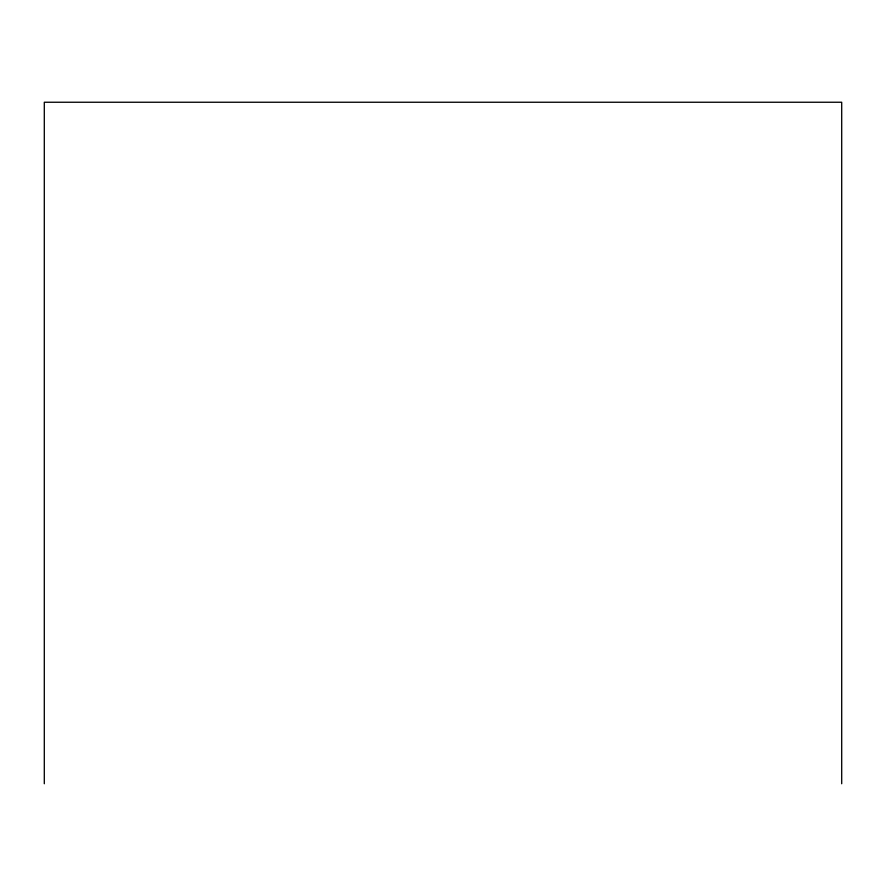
<?xml version="1.0" encoding="UTF-8"?>
<svg xmlns="http://www.w3.org/2000/svg" width="886" height="886" viewBox="0 0 886 886"><rect width="100%" height="100%" fill="white"/><g stroke="black" fill="none" stroke-linecap="round" stroke-linejoin="round"><path stroke-width="1.33" d="M841.7 783.756L841.7 102.244L44.3 102.244L44.3 783.756"/></g></svg>
